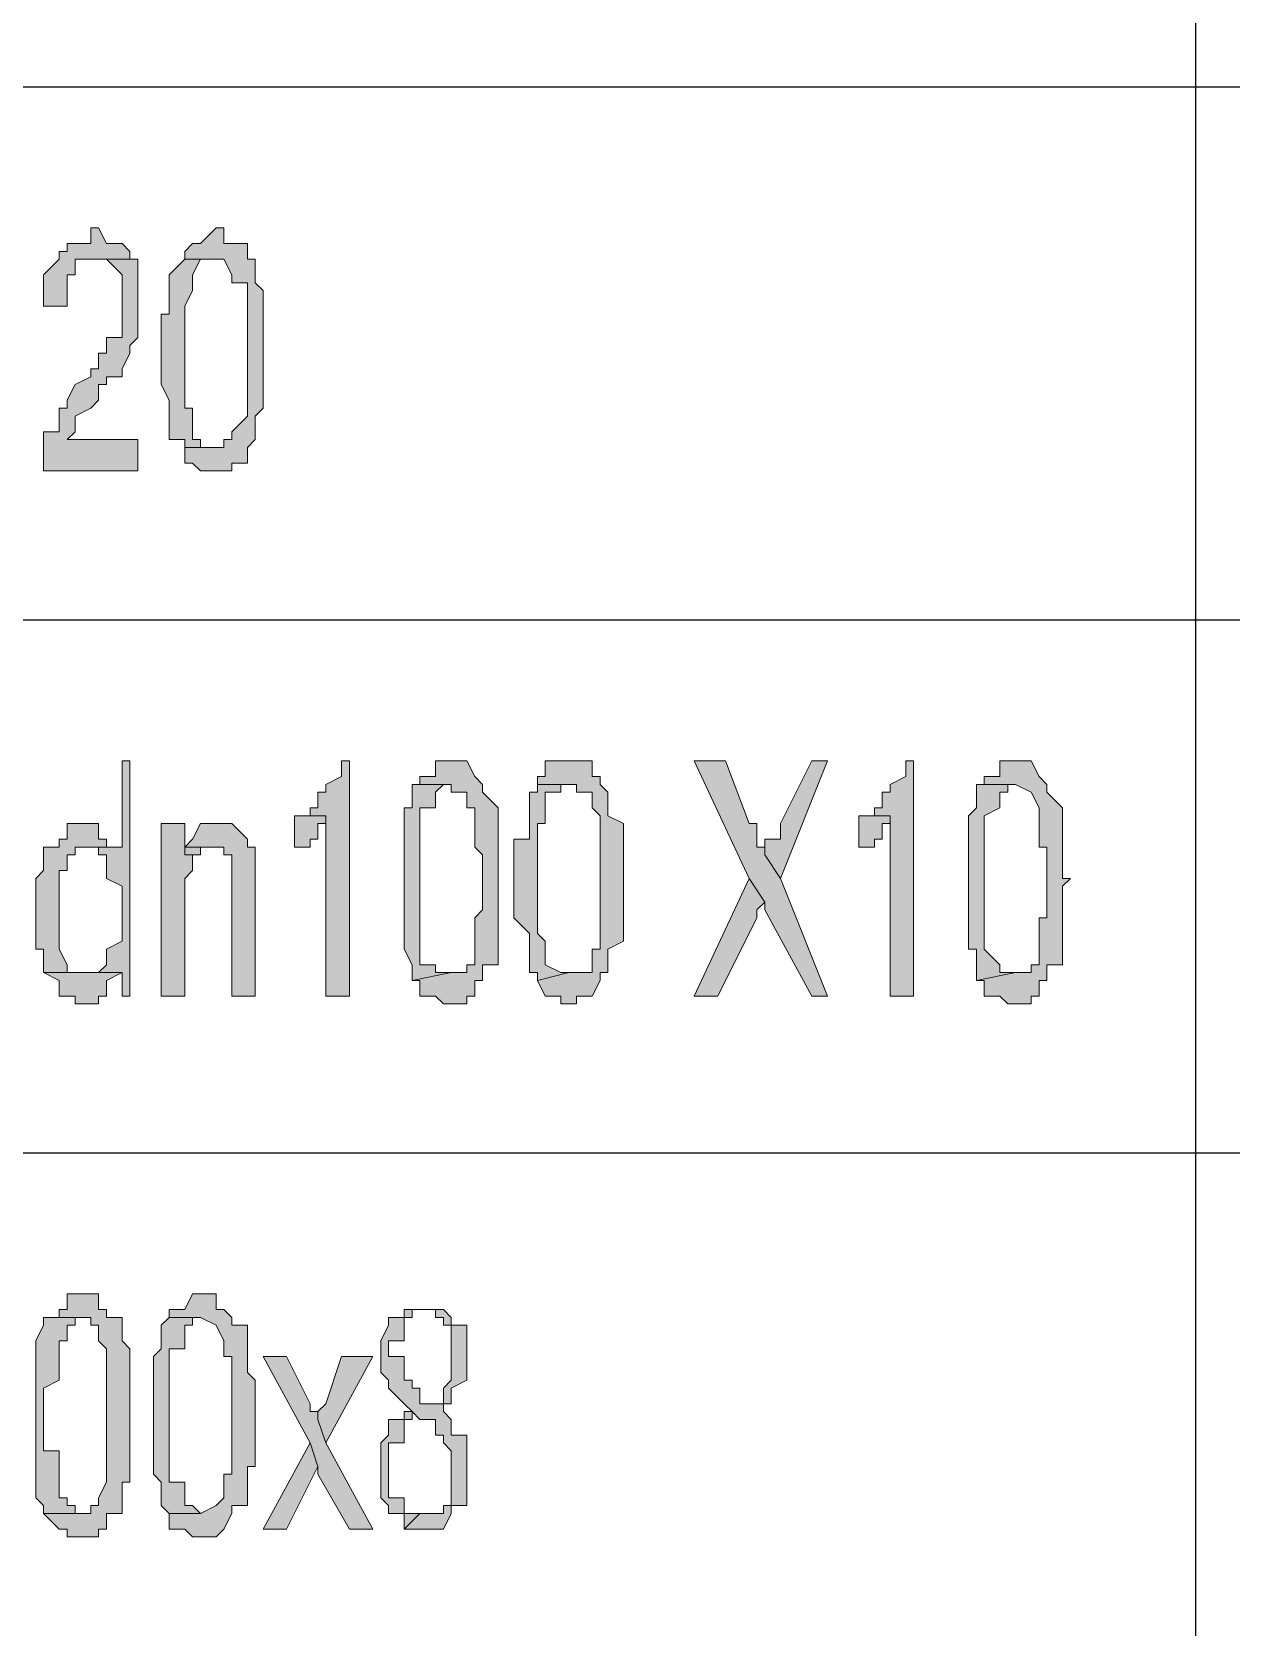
# Model space of a CAD drawing. Header units: millimetres. Extents: x 20 to 821, y 1 to 1134.
# Drawn here: x 650.25 to 677.79, y 347.81 to 384.44 of the extents above; entities that cross this region are included whole.
import ezdxf

# ---------------------------------------------------------------- set-up
doc = ezdxf.new("R2010")
doc.units = ezdxf.units.MM
doc.layers.add('1', color=7, linetype='Continuous')

msp = doc.modelspace()

# ---------------------------------------------------------------- hatches: boundary and pattern name
h = msp.add_hatch(color=0)
h.dxf.hatch_style = 2
h.paths.add_polyline_path([(651.78, 379.941732), (651.6, 379.941732), (651.6, 379.581732), (651.06, 379.581732), (651.06, 379.401732), (650.88, 379.401732), (650.88, 379.221732), (650.52, 378.861732), (650.52, 378.141732), (651.06, 378.141732), (651.06, 378.861732), (651.24, 378.861732), (651.24, 379.221732), (652.5, 379.221732), (652.5, 379.401732), (652.32, 379.581732), (651.96, 379.581732)])
h = msp.add_hatch(color=0)
h.dxf.hatch_style = 2
h.paths.add_polyline_path([(654.48, 379.941732), (654.12, 379.581732), (653.94, 379.581732), (653.76, 379.401732), (653.76, 379.221732), (654.48, 379.221732), (654.66, 379.221732), (654.84, 378.861732), (654.84, 378.681732), (655.2, 378.681732), (655.2, 377.961732), (655.2, 377.781732), (655.2, 375.621732), (654.84, 375.261732), (654.84, 375.081732), (654.66, 375.081732), (654.66, 374.901732), (654.48, 374.901732), (653.76, 374.901732), (653.76, 374.541732), (653.94, 374.541732), (654.12, 374.361732), (654.84, 374.361732), (654.84, 374.541732), (655.2, 374.541732), (655.2, 374.901732), (655.38, 375.081732), (655.38, 375.621732), (655.56, 375.801732), (655.56, 378.501732), (655.38, 378.681732), (655.38, 379.221732), (655.2, 379.221732), (655.2, 379.581732), (654.84, 379.581732), (654.66, 379.581732), (654.66, 379.941732)])
h = msp.add_hatch(color=0)
h.dxf.hatch_style = 2
h.paths.add_polyline_path([(652.5, 379.221732), (651.78, 379.221732), (651.96, 379.221732), (652.32, 378.861732), (652.32, 377.421732), (651.96, 377.421732), (651.96, 377.061732), (651.78, 377.061732), (651.78, 376.701732), (651.6, 376.701732), (651.6, 376.521732), (651.24, 376.341732), (651.06, 375.981732), (651.06, 375.801732), (650.88, 375.801732), (650.88, 375.261732), (650.52, 375.261732), (650.52, 374.361732), (652.68, 374.361732), (652.68, 375.081732), (651.06, 375.081732), (651.24, 375.261732), (651.24, 375.621732), (651.6, 375.801732), (651.78, 375.981732), (651.78, 376.341732), (651.96, 376.341732), (651.96, 376.521732), (652.32, 376.521732), (652.32, 376.701732), (652.5, 377.061732), (652.5, 377.241732), (652.68, 377.421732), (652.68, 379.221732)])
h = msp.add_hatch(color=0)
h.dxf.hatch_style = 2
h.paths.add_polyline_path([(653.76, 379.221732), (653.4, 378.861732), (653.4, 377.961732), (653.22, 377.961732), (653.22, 376.341732), (653.4, 375.981732), (653.4, 375.261732), (653.4, 375.081732), (653.76, 375.081732), (653.76, 374.901732), (654.48, 374.901732), (654.12, 374.901732), (654.12, 375.081732), (653.94, 375.081732), (653.94, 375.261732), (653.94, 375.801732), (653.76, 375.801732), (653.76, 378.141732), (653.94, 378.501732), (653.94, 378.861732), (654.12, 379.221732), (654.48, 379.221732)])
h = msp.add_hatch(color=0)
h.dxf.hatch_style = 2
h.paths.add_polyline_path([(652.5, 367.701732), (652.32, 367.701732), (652.32, 365.721732), (651.6, 365.721732), (651.78, 365.721732), (651.78, 365.541732), (651.96, 365.541732), (651.96, 365.001732), (652.32, 364.821732), (652.32, 363.561732), (651.96, 363.381732), (651.96, 363.021732), (651.78, 362.841732), (652.32, 362.841732), (652.32, 362.301732), (652.5, 362.301732)])
h = msp.add_hatch(color=0)
h.dxf.hatch_style = 2
h.paths.add_polyline_path([(657.54, 367.701732), (657.36, 367.701732), (657.36, 367.341732), (657, 367.161732), (657, 366.981732), (656.82, 366.981732), (656.82, 366.621732), (656.64, 366.621732), (656.64, 366.441732), (657, 366.441732), (657, 362.301732), (657.54, 362.301732)])
h = msp.add_hatch(color=0)
h.dxf.hatch_style = 2
h.paths.add_polyline_path([(659.88, 367.701732), (659.52, 367.701732), (659.52, 367.341732), (659.16, 367.341732), (659.16, 367.161732), (658.98, 367.161732), (659.88, 367.161732), (659.88, 366.981732), (660.24, 366.981732), (660.24, 366.621732), (660.42, 366.621732), (660.42, 365.721732), (660.6, 365.541732), (660.6, 364.281732), (660.42, 364.101732), (660.42, 363.021732), (660.24, 363.021732), (660.24, 362.841732), (659.88, 362.841732), (658.98, 362.661732), (659.16, 362.661732), (659.16, 362.301732), (659.52, 362.301732), (659.7, 362.121732), (660.24, 362.121732), (660.24, 362.301732), (660.42, 362.301732), (660.42, 362.661732), (660.6, 362.661732), (660.6, 362.841732), (660.6, 363.021732), (660.96, 363.021732), (660.96, 366.621732), (660.6, 366.981732), (660.6, 367.161732), (660.42, 367.341732), (660.24, 367.701732)])
h = msp.add_hatch(color=0)
h.dxf.hatch_style = 2
h.paths.add_polyline_path([(662.58, 367.701732), (662.04, 367.701732), (662.04, 367.341732), (661.86, 367.341732), (661.86, 367.161732), (662.76, 367.161732), (662.76, 366.981732), (663.12, 366.981732), (663.12, 366.621732), (663.3, 366.441732), (663.3, 365.721732), (663.3, 363.381732), (663.12, 363.381732), (663.12, 362.841732), (662.76, 362.841732), (662.58, 362.841732), (661.86, 362.661732), (662.04, 362.301732), (662.4, 362.301732), (662.4, 362.121732), (662.76, 362.121732), (662.76, 362.301732), (663.12, 362.301732), (663.3, 362.661732), (663.3, 362.841732), (663.48, 362.841732), (663.48, 363.381732), (663.84, 363.561732), (663.84, 366.261732), (663.48, 366.441732), (663.48, 366.981732), (663.3, 367.161732), (663.3, 367.341732), (663.12, 367.341732), (663.12, 367.701732), (662.76, 367.701732)])
h = msp.add_hatch(color=0)
h.dxf.hatch_style = 2
h.paths.add_polyline_path([(666.18, 367.701732), (665.46, 367.701732), (666.72, 365.001732), (667.08, 364.461732), (667.08, 364.281732), (668.16, 362.301732), (668.52, 362.301732), (667.44, 365.001732), (667.08, 365.541732), (667.08, 365.721732), (666.9, 365.721732), (666.9, 366.261732), (666.72, 366.261732)])
h = msp.add_hatch(color=0)
h.dxf.hatch_style = 2
h.paths.add_polyline_path([(668.52, 367.701732), (668.16, 367.701732), (667.44, 366.261732), (667.44, 365.901732), (667.08, 365.901732), (667.08, 365.541732), (667.44, 365.001732)])
h = msp.add_hatch(color=0)
h.dxf.hatch_style = 2
h.paths.add_polyline_path([(670.5, 367.701732), (670.32, 367.701732), (670.32, 367.341732), (669.96, 367.161732), (669.96, 366.981732), (669.78, 366.981732), (669.78, 366.621732), (669.6, 366.621732), (669.6, 366.441732), (669.96, 366.441732), (669.96, 362.301732), (670.5, 362.301732)])
h = msp.add_hatch(color=0)
h.dxf.hatch_style = 2
h.paths.add_polyline_path([(672.84, 367.701732), (672.48, 367.701732), (672.48, 367.341732), (672.12, 367.341732), (672.12, 367.161732), (671.94, 367.161732), (672.84, 367.161732), (673.2, 366.981732), (673.38, 366.621732), (673.38, 365.721732), (673.56, 365.721732), (673.56, 364.101732), (673.38, 364.101732), (673.38, 363.021732), (673.2, 363.021732), (673.2, 362.841732), (672.84, 362.841732), (671.94, 362.661732), (672.12, 362.661732), (672.12, 362.301732), (672.48, 362.301732), (672.66, 362.121732), (673.2, 362.121732), (673.2, 362.301732), (673.38, 362.301732), (673.38, 362.661732), (673.56, 362.661732), (673.56, 362.841732), (673.56, 363.021732), (673.92, 363.021732), (673.92, 364.821732), (674.1, 365.001732), (673.92, 365.001732), (673.92, 365.181732), (673.92, 366.621732), (673.56, 366.981732), (673.56, 367.161732), (673.38, 367.341732), (673.2, 367.701732)])
h = msp.add_hatch(color=0)
h.dxf.hatch_style = 2
h.paths.add_polyline_path([(658.98, 367.161732), (658.98, 366.621732), (658.8, 366.621732), (658.8, 363.381732), (658.98, 363.021732), (658.98, 362.661732), (659.88, 362.841732), (659.52, 362.841732), (659.52, 363.021732), (659.16, 363.021732), (659.16, 363.381732), (659.16, 366.621732), (659.52, 366.621732), (659.52, 366.981732), (659.7, 367.161732), (659.88, 367.161732)])
h = msp.add_hatch(color=0)
h.dxf.hatch_style = 2
h.paths.add_polyline_path([(661.86, 367.161732), (661.86, 366.981732), (661.68, 366.981732), (661.68, 365.901732), (661.32, 365.901732), (661.32, 364.101732), (661.68, 363.741732), (661.68, 363.381732), (661.68, 363.021732), (661.68, 362.841732), (661.86, 362.841732), (661.86, 362.661732), (662.58, 362.841732), (662.4, 362.841732), (662.04, 363.021732), (662.04, 363.561732), (661.86, 363.741732), (661.86, 366.261732), (662.04, 366.261732), (662.04, 366.981732), (662.4, 366.981732), (662.4, 367.161732), (662.58, 367.161732)])
h = msp.add_hatch(color=0)
h.dxf.hatch_style = 2
h.paths.add_polyline_path([(671.94, 367.161732), (671.94, 366.621732), (671.76, 366.441732), (671.76, 363.381732), (671.94, 363.381732), (671.94, 363.021732), (671.94, 362.661732), (672.84, 362.841732), (672.48, 362.841732), (672.48, 363.021732), (672.12, 363.381732), (672.12, 366.441732), (672.48, 366.621732), (672.48, 366.981732), (672.66, 366.981732), (672.66, 367.161732), (672.84, 367.161732)])
h = msp.add_hatch(color=0)
h.dxf.hatch_style = 2
h.paths.add_polyline_path([(656.64, 366.441732), (656.28, 366.441732), (656.28, 366.261732), (656.28, 365.721732), (656.64, 365.721732), (656.64, 365.901732), (656.82, 365.901732), (656.82, 366.261732), (657, 366.261732), (657, 366.441732)])
h = msp.add_hatch(color=0)
h.dxf.hatch_style = 2
h.paths.add_polyline_path([(669.6, 366.441732), (669.24, 366.441732), (669.24, 366.261732), (669.24, 365.721732), (669.6, 365.721732), (669.6, 365.901732), (669.78, 365.901732), (669.78, 366.261732), (669.96, 366.261732), (669.96, 366.441732)])
h = msp.add_hatch(color=0)
h.dxf.hatch_style = 2
h.paths.add_polyline_path([(651.6, 366.261732), (651.06, 366.261732), (651.06, 365.901732), (650.88, 365.901732), (650.88, 365.721732), (650.52, 365.721732), (650.52, 365.541732), (650.52, 365.181732), (650.34, 365.001732), (650.34, 363.561732), (650.34, 363.381732), (650.52, 363.381732), (650.52, 363.021732), (650.52, 362.841732), (651.6, 362.841732), (651.06, 362.841732), (651.06, 363.021732), (650.88, 363.381732), (650.88, 365.181732), (651.06, 365.181732), (651.06, 365.541732), (651.24, 365.541732), (651.24, 365.721732), (651.6, 365.721732), (652.32, 365.721732), (651.96, 365.721732), (651.96, 365.901732), (651.78, 365.901732), (651.78, 366.261732)])
h = msp.add_hatch(color=0)
h.dxf.hatch_style = 2
h.paths.add_polyline_path([(653.76, 366.261732), (653.22, 366.261732), (653.22, 362.301732), (653.76, 362.301732), (653.76, 364.281732), (653.76, 365.001732), (653.94, 365.181732), (653.94, 365.541732), (654.12, 365.541732), (653.76, 365.541732)])
h = msp.add_hatch(color=0)
h.dxf.hatch_style = 2
h.paths.add_polyline_path([(654.48, 366.261732), (654.12, 366.261732), (653.94, 365.901732), (653.76, 365.721732), (654.66, 365.721732), (654.66, 365.541732), (654.84, 365.541732), (654.84, 365.181732), (654.84, 362.301732), (655.38, 362.301732), (655.38, 364.821732), (655.38, 365.001732), (655.38, 365.721732), (655.2, 365.721732), (655.2, 365.901732), (654.84, 366.261732)])
h = msp.add_hatch(color=0)
h.dxf.hatch_style = 2
h.paths.add_polyline_path([(653.76, 365.721732), (653.76, 365.541732), (654.12, 365.541732), (654.12, 365.721732), (654.48, 365.721732)])
h = msp.add_hatch(color=0)
h.dxf.hatch_style = 2
h.paths.add_polyline_path([(666.72, 365.001732), (665.46, 362.301732), (666, 362.301732), (666.9, 364.101732), (666.9, 364.281732), (667.08, 364.461732)])
h = msp.add_hatch(color=0)
h.dxf.hatch_style = 2
h.paths.add_polyline_path([(651.78, 362.841732), (650.52, 362.841732), (650.88, 362.661732), (650.88, 362.301732), (651.06, 362.301732), (651.24, 362.301732), (651.24, 362.121732), (651.78, 362.121732), (651.78, 362.301732), (651.96, 362.301732), (651.96, 362.661732), (652.32, 362.841732)])
h = msp.add_hatch(color=0)
h.dxf.hatch_style = 2
h.paths.add_polyline_path([(651.24, 355.461732), (651.06, 355.461732), (651.06, 355.101732), (650.88, 355.101732), (650.88, 354.921732), (650.52, 354.921732), (651.24, 354.921732), (651.6, 354.921732), (651.6, 354.741732), (651.78, 354.741732), (651.78, 354.381732), (651.96, 354.201732), (651.96, 353.481732), (651.96, 351.141732), (651.78, 350.781732), (651.78, 350.601732), (651.6, 350.601732), (651.6, 350.421732), (651.24, 350.421732), (650.52, 350.421732), (650.88, 350.061732), (651.06, 350.061732), (651.06, 349.881732), (651.78, 349.881732), (651.78, 350.061732), (651.96, 350.061732), (651.96, 350.421732), (652.32, 350.421732), (652.32, 350.601732), (652.32, 351.141732), (652.5, 351.141732), (652.5, 354.201732), (652.32, 354.381732), (652.32, 354.921732), (651.96, 354.921732), (651.96, 355.101732), (651.78, 355.101732), (651.78, 355.461732), (651.6, 355.461732)])
h = msp.add_hatch(color=0)
h.dxf.hatch_style = 2
h.paths.add_polyline_path([(654.12, 355.461732), (653.94, 355.461732), (653.76, 355.101732), (653.4, 355.101732), (653.4, 354.921732), (654.12, 354.921732), (654.48, 354.741732), (654.66, 354.381732), (654.66, 354.021732), (654.84, 354.021732), (654.84, 353.481732), (654.84, 351.321732), (654.66, 351.321732), (654.66, 350.781732), (654.48, 350.601732), (654.12, 350.421732), (653.4, 350.421732), (653.4, 350.061732), (653.76, 350.061732), (653.94, 349.881732), (654.48, 349.881732), (654.66, 350.061732), (654.84, 350.421732), (654.84, 350.601732), (655.2, 350.601732), (655.2, 351.501732), (655.38, 351.501732), (655.38, 353.481732), (655.2, 353.661732), (655.2, 354.741732), (654.84, 354.741732), (654.84, 354.921732), (654.66, 355.101732), (654.48, 355.101732), (654.48, 355.461732)])
h = msp.add_hatch(color=0)
h.dxf.hatch_style = 2
h.paths.add_polyline_path([(659.16, 355.101732), (658.8, 355.101732), (658.8, 354.921732), (658.44, 354.921732), (658.44, 354.741732), (658.26, 354.381732), (658.26, 353.661732), (658.44, 353.481732), (658.44, 353.301732), (658.8, 352.941732), (658.98, 352.761732), (658.8, 352.761732), (658.98, 352.761732), (659.16, 352.581732), (659.52, 352.581732), (659.52, 352.221732), (659.7, 352.221732), (659.7, 352.041732), (659.88, 351.861732), (659.88, 350.601732), (659.7, 350.601732), (659.7, 350.421732), (659.52, 350.421732), (659.16, 350.421732), (658.8, 350.061732), (659.7, 350.061732), (659.88, 350.421732), (659.88, 350.601732), (660.24, 350.601732), (660.24, 352.221732), (659.88, 352.221732), (659.88, 352.581732), (659.7, 352.761732), (659.7, 352.941732), (659.52, 352.941732), (659.16, 352.941732), (659.16, 353.301732), (658.98, 353.301732), (658.98, 353.481732), (658.8, 353.481732), (658.8, 353.661732), (658.8, 354.021732), (658.44, 354.021732), (658.44, 354.381732), (658.8, 354.381732), (658.8, 354.921732), (658.98, 354.921732), (658.98, 355.101732), (659.16, 355.101732), (659.7, 355.101732), (659.52, 355.101732)])
h = msp.add_hatch(color=0)
h.dxf.hatch_style = 2
h.paths.add_polyline_path([(659.7, 355.101732), (659.16, 355.101732), (659.52, 355.101732), (659.52, 354.921732), (659.7, 354.921732), (659.7, 354.741732), (659.88, 354.741732), (659.88, 353.481732), (659.7, 353.301732), (659.7, 352.941732), (659.52, 352.941732), (659.88, 352.941732), (659.88, 353.301732), (660.24, 353.481732), (660.24, 354.741732), (659.88, 354.741732), (659.88, 354.921732)])
h = msp.add_hatch(color=0)
h.dxf.hatch_style = 2
h.paths.add_polyline_path([(650.52, 354.921732), (650.52, 354.741732), (650.34, 354.381732), (650.34, 351.141732), (650.34, 350.781732), (650.52, 350.601732), (650.52, 350.421732), (651.24, 350.421732), (651.24, 350.601732), (651.06, 350.601732), (651.06, 350.781732), (650.88, 350.781732), (650.88, 351.861732), (650.52, 351.861732), (650.52, 353.301732), (650.88, 353.481732), (650.88, 354.381732), (651.06, 354.381732), (651.06, 354.741732), (651.24, 354.741732), (651.24, 354.921732)])
h = msp.add_hatch(color=0)
h.dxf.hatch_style = 2
h.paths.add_polyline_path([(653.4, 354.921732), (653.22, 354.741732), (653.22, 354.201732), (653.04, 354.021732), (653.04, 351.321732), (653.22, 351.141732), (653.22, 350.781732), (653.22, 350.601732), (653.4, 350.421732), (654.12, 350.421732), (653.94, 350.601732), (653.76, 350.601732), (653.76, 350.781732), (653.76, 351.141732), (653.4, 351.141732), (653.4, 354.201732), (653.76, 354.201732), (653.76, 354.741732), (653.94, 354.741732), (653.94, 354.921732), (654.12, 354.921732)])
h = msp.add_hatch(color=0)
h.dxf.hatch_style = 2
h.paths.add_polyline_path([(656.1, 354.021732), (655.56, 354.021732), (656.64, 352.041732), (656.82, 351.501732), (656.82, 351.321732), (657.54, 350.061732), (658.08, 350.061732), (657, 352.041732), (656.82, 352.581732), (656.82, 352.761732), (656.64, 352.761732), (656.64, 352.941732)])
h = msp.add_hatch(color=0)
h.dxf.hatch_style = 2
h.paths.add_polyline_path([(658.08, 354.021732), (657.36, 354.021732), (657, 352.941732), (656.82, 352.761732), (656.82, 352.581732), (657, 352.041732)])
h = msp.add_hatch(color=0)
h.dxf.hatch_style = 2
h.paths.add_polyline_path([(658.8, 352.761732), (658.8, 352.581732), (658.44, 352.581732), (658.44, 352.221732), (658.26, 352.041732), (658.26, 350.781732), (658.44, 350.601732), (658.44, 350.421732), (658.8, 350.421732), (658.8, 350.061732), (659.16, 350.421732), (658.98, 350.421732), (658.8, 350.421732), (658.8, 350.781732), (658.44, 350.781732), (658.44, 352.041732), (658.8, 352.041732), (658.8, 352.581732), (658.98, 352.581732), (658.98, 352.761732)])
h = msp.add_hatch(color=0)
h.dxf.hatch_style = 2
h.paths.add_polyline_path([(656.64, 352.041732), (655.56, 350.061732), (656.1, 350.061732), (656.82, 351.501732)])

# ---------------------------------------------------------------- linework, layer by layer
at = {"layer": '1', "color": 0, "lineweight": 25}
for points in [[(676.98, 77.541732), (676.98, 419.721732)], [(557.64, 383.181732), (821.16, 383.181732)], [(557.64, 370.941732), (821.16, 370.941732)], [(557.64, 358.701732), (821.16, 358.701732)]]:
    msp.add_lwpolyline(points, dxfattribs=at)
at = {"layer": '1', "color": 0, "lineweight": 5}
for points in [[(651.78, 379.941732), (651.6, 379.941732), (651.6, 379.581732), (651.06, 379.581732), (651.06, 379.401732), (650.88, 379.401732), (650.88, 379.221732), (650.52, 378.861732), (650.52, 378.141732), (651.06, 378.141732), (651.06, 378.861732), (651.24, 378.861732), (651.24, 379.221732), (651.24, 379.221732), (652.5, 379.221732), (652.5, 379.401732), (652.32, 379.581732), (651.96, 379.581732), (651.78, 379.941732)], [(654.48, 379.941732), (654.12, 379.581732), (653.94, 379.581732), (653.76, 379.401732), (653.76, 379.221732), (654.48, 379.221732), (654.66, 379.221732), (654.84, 378.861732), (654.84, 378.681732), (655.2, 378.681732), (655.2, 377.961732), (655.2, 377.781732), (655.2, 375.621732), (654.84, 375.261732), (654.84, 375.081732), (654.66, 375.081732), (654.66, 374.901732), (654.48, 374.901732), (653.76, 374.901732), (653.76, 374.541732), (653.94, 374.541732), (654.12, 374.361732), (654.84, 374.361732), (654.84, 374.541732), (655.2, 374.541732), (655.2, 374.901732), (655.38, 375.081732), (655.38, 375.621732), (655.56, 375.801732), (655.56, 378.501732), (655.38, 378.681732), (655.38, 379.221732), (655.2, 379.221732), (655.2, 379.581732), (654.84, 379.581732), (654.66, 379.581732), (654.66, 379.941732), (654.48, 379.941732)], [(652.5, 379.221732), (651.78, 379.221732), (651.96, 379.221732), (652.32, 378.861732), (652.32, 377.421732), (651.96, 377.421732), (651.96, 377.061732), (651.78, 377.061732), (651.78, 376.701732), (651.6, 376.701732), (651.6, 376.521732), (651.24, 376.341732), (651.06, 375.981732), (651.06, 375.801732), (650.88, 375.801732), (650.88, 375.261732), (650.52, 375.261732), (650.52, 374.361732), (652.68, 374.361732), (652.68, 375.081732), (651.06, 375.081732), (651.24, 375.261732), (651.24, 375.621732), (651.6, 375.801732), (651.78, 375.981732), (651.78, 376.341732), (651.96, 376.341732), (651.96, 376.521732), (652.32, 376.521732), (652.32, 376.701732), (652.5, 377.061732), (652.5, 377.241732), (652.68, 377.421732), (652.68, 379.221732), (652.5, 379.221732)], [(653.76, 379.221732), (653.4, 378.861732), (653.4, 377.961732), (653.22, 377.961732), (653.22, 376.341732), (653.4, 375.981732), (653.4, 375.261732), (653.4, 375.261732), (653.4, 375.081732), (653.76, 375.081732), (653.76, 374.901732), (654.48, 374.901732), (654.12, 374.901732), (654.12, 375.081732), (653.94, 375.081732), (653.94, 375.261732), (653.94, 375.801732), (653.76, 375.801732), (653.76, 378.141732), (653.94, 378.501732), (653.94, 378.861732), (654.12, 379.221732), (654.48, 379.221732), (653.76, 379.221732)], [(652.5, 367.701732), (652.32, 367.701732), (652.32, 365.721732), (651.6, 365.721732), (651.78, 365.721732), (651.78, 365.541732), (651.96, 365.541732), (651.96, 365.001732), (652.32, 364.821732), (652.32, 363.561732), (651.96, 363.381732), (651.96, 363.021732), (651.96, 363.021732), (651.78, 362.841732), (652.32, 362.841732), (652.32, 362.301732), (652.5, 362.301732), (652.5, 367.701732)], [(657.54, 367.701732), (657.36, 367.701732), (657.36, 367.341732), (657, 367.161732), (657, 366.981732), (656.82, 366.981732), (656.82, 366.621732), (656.64, 366.621732), (656.64, 366.441732), (657, 366.441732), (657, 362.301732), (657.54, 362.301732), (657.54, 367.701732)], [(659.88, 367.701732), (659.52, 367.701732), (659.52, 367.341732), (659.16, 367.341732), (659.16, 367.161732), (658.98, 367.161732), (659.88, 367.161732), (659.88, 366.981732), (660.24, 366.981732), (660.24, 366.621732), (660.42, 366.621732), (660.42, 365.721732), (660.42, 365.721732), (660.6, 365.541732), (660.6, 364.281732), (660.42, 364.101732), (660.42, 363.021732), (660.24, 363.021732), (660.24, 362.841732), (659.88, 362.841732), (658.98, 362.661732), (659.16, 362.661732), (659.16, 362.301732), (659.52, 362.301732), (659.7, 362.121732), (660.24, 362.121732), (660.24, 362.301732), (660.42, 362.301732), (660.42, 362.661732), (660.6, 362.661732), (660.6, 362.841732), (660.6, 363.021732), (660.96, 363.021732), (660.96, 366.621732), (660.6, 366.981732), (660.6, 367.161732), (660.42, 367.341732), (660.24, 367.701732), (659.88, 367.701732)], [(662.58, 367.701732), (662.04, 367.701732), (662.04, 367.341732), (661.86, 367.341732), (661.86, 367.161732), (662.76, 367.161732), (662.76, 366.981732), (663.12, 366.981732), (663.12, 366.621732), (663.3, 366.441732), (663.3, 365.721732), (663.3, 365.721732), (663.3, 363.381732), (663.12, 363.381732), (663.12, 362.841732), (662.76, 362.841732), (662.58, 362.841732), (661.86, 362.661732), (662.04, 362.301732), (662.4, 362.301732), (662.4, 362.121732), (662.76, 362.121732), (662.76, 362.301732), (663.12, 362.301732), (663.3, 362.661732), (663.3, 362.841732), (663.48, 362.841732), (663.48, 363.381732), (663.84, 363.561732), (663.84, 366.261732), (663.48, 366.441732), (663.48, 366.981732), (663.3, 367.161732), (663.3, 367.341732), (663.12, 367.341732), (663.12, 367.701732), (662.76, 367.701732), (662.58, 367.701732)], [(666.18, 367.701732), (665.46, 367.701732), (666.72, 365.001732), (667.08, 364.461732), (667.08, 364.281732), (668.16, 362.301732), (668.52, 362.301732), (667.44, 365.001732), (667.08, 365.541732), (667.08, 365.721732), (666.9, 365.721732), (666.9, 366.261732), (666.72, 366.261732), (666.18, 367.701732)], [(668.52, 367.701732), (668.16, 367.701732), (667.44, 366.261732), (667.44, 365.901732), (667.08, 365.901732), (667.08, 365.541732), (667.44, 365.001732), (668.52, 367.701732)], [(670.5, 367.701732), (670.32, 367.701732), (670.32, 367.341732), (669.96, 367.161732), (669.96, 366.981732), (669.78, 366.981732), (669.78, 366.621732), (669.6, 366.621732), (669.6, 366.441732), (669.96, 366.441732), (669.96, 362.301732), (670.5, 362.301732), (670.5, 367.701732)], [(672.84, 367.701732), (672.48, 367.701732), (672.48, 367.341732), (672.12, 367.341732), (672.12, 367.161732), (671.94, 367.161732), (672.84, 367.161732), (673.2, 366.981732), (673.38, 366.621732), (673.38, 365.721732), (673.56, 365.721732), (673.56, 364.101732), (673.38, 364.101732), (673.38, 363.021732), (673.2, 363.021732), (673.2, 362.841732), (672.84, 362.841732), (671.94, 362.661732), (672.12, 362.661732), (672.12, 362.301732), (672.48, 362.301732), (672.66, 362.121732), (673.2, 362.121732), (673.2, 362.301732), (673.38, 362.301732), (673.38, 362.661732), (673.56, 362.661732), (673.56, 362.841732), (673.56, 363.021732), (673.92, 363.021732), (673.92, 364.821732), (674.1, 365.001732), (673.92, 365.001732), (673.92, 365.181732), (673.92, 366.621732), (673.56, 366.981732), (673.56, 367.161732), (673.38, 367.341732), (673.2, 367.701732), (672.84, 367.701732)], [(658.98, 367.161732), (658.98, 366.621732), (658.8, 366.621732), (658.8, 363.381732), (658.98, 363.021732), (658.98, 362.661732), (659.88, 362.841732), (659.52, 362.841732), (659.52, 363.021732), (659.16, 363.021732), (659.16, 363.381732), (659.16, 366.621732), (659.52, 366.621732), (659.52, 366.981732), (659.7, 367.161732), (659.88, 367.161732), (658.98, 367.161732)], [(661.86, 367.161732), (661.86, 366.981732), (661.68, 366.981732), (661.68, 365.901732), (661.32, 365.901732), (661.32, 364.101732), (661.68, 363.741732), (661.68, 363.381732), (661.68, 363.021732), (661.68, 362.841732), (661.86, 362.841732), (661.86, 362.661732), (662.58, 362.841732), (662.4, 362.841732), (662.04, 363.021732), (662.04, 363.561732), (661.86, 363.741732), (661.86, 366.261732), (662.04, 366.261732), (662.04, 366.981732), (662.4, 366.981732), (662.4, 367.161732), (662.58, 367.161732), (661.86, 367.161732)], [(671.94, 367.161732), (671.94, 366.621732), (671.76, 366.441732), (671.76, 363.381732), (671.94, 363.381732), (671.94, 363.021732), (671.94, 362.661732), (672.84, 362.841732), (672.48, 362.841732), (672.48, 363.021732), (672.12, 363.381732), (672.12, 366.441732), (672.48, 366.621732), (672.48, 366.981732), (672.66, 366.981732), (672.66, 367.161732), (672.84, 367.161732), (671.94, 367.161732)], [(656.64, 366.441732), (656.28, 366.441732), (656.28, 366.261732), (656.28, 365.721732), (656.64, 365.721732), (656.64, 365.901732), (656.82, 365.901732), (656.82, 366.261732), (657, 366.261732), (657, 366.441732), (656.64, 366.441732)], [(669.6, 366.441732), (669.24, 366.441732), (669.24, 366.261732), (669.24, 365.721732), (669.6, 365.721732), (669.6, 365.901732), (669.78, 365.901732), (669.78, 366.261732), (669.96, 366.261732), (669.96, 366.441732), (669.6, 366.441732)], [(651.6, 366.261732), (651.06, 366.261732), (651.06, 365.901732), (650.88, 365.901732), (650.88, 365.721732), (650.52, 365.721732), (650.52, 365.541732), (650.52, 365.181732), (650.34, 365.001732), (650.34, 363.561732), (650.34, 363.381732), (650.52, 363.381732), (650.52, 363.021732), (650.52, 362.841732), (651.6, 362.841732), (651.06, 362.841732), (651.06, 363.021732), (650.88, 363.381732), (650.88, 365.181732), (651.06, 365.181732), (651.06, 365.541732), (651.24, 365.541732), (651.24, 365.721732), (651.6, 365.721732), (652.32, 365.721732), (651.96, 365.721732), (651.96, 365.901732), (651.78, 365.901732), (651.78, 366.261732), (651.6, 366.261732)], [(653.76, 366.261732), (653.22, 366.261732), (653.22, 362.301732), (653.76, 362.301732), (653.76, 364.281732), (653.76, 365.001732), (653.94, 365.181732), (653.94, 365.541732), (654.12, 365.541732), (653.76, 365.541732), (653.76, 366.261732)], [(654.48, 366.261732), (654.12, 366.261732), (653.94, 365.901732), (653.76, 365.721732), (654.66, 365.721732), (654.66, 365.541732), (654.84, 365.541732), (654.84, 365.181732), (654.84, 362.301732), (655.38, 362.301732), (655.38, 364.821732), (655.38, 365.001732), (655.38, 365.721732), (655.2, 365.721732), (655.2, 365.901732), (654.84, 366.261732), (654.48, 366.261732)], [(653.76, 365.721732), (653.76, 365.541732), (654.12, 365.541732), (654.12, 365.721732), (654.48, 365.721732), (653.76, 365.721732)], [(666.72, 365.001732), (665.46, 362.301732), (666, 362.301732), (666.9, 364.101732), (666.9, 364.281732), (667.08, 364.461732), (666.72, 365.001732)], [(651.78, 362.841732), (650.52, 362.841732), (650.88, 362.661732), (650.88, 362.301732), (651.06, 362.301732), (651.24, 362.301732), (651.24, 362.121732), (651.78, 362.121732), (651.78, 362.301732), (651.96, 362.301732), (651.96, 362.661732), (652.32, 362.841732), (651.78, 362.841732)], [(651.24, 355.461732), (651.06, 355.461732), (651.06, 355.101732), (650.88, 355.101732), (650.88, 354.921732), (650.52, 354.921732), (651.24, 354.921732), (651.6, 354.921732), (651.6, 354.741732), (651.78, 354.741732), (651.78, 354.381732), (651.96, 354.201732), (651.96, 353.481732), (651.96, 353.481732), (651.96, 351.141732), (651.78, 350.781732), (651.78, 350.601732), (651.6, 350.601732), (651.6, 350.421732), (651.24, 350.421732), (650.52, 350.421732), (650.88, 350.061732), (651.06, 350.061732), (651.06, 349.881732), (651.78, 349.881732), (651.78, 350.061732), (651.96, 350.061732), (651.96, 350.421732), (652.32, 350.421732), (652.32, 350.601732), (652.32, 351.141732), (652.5, 351.141732), (652.5, 354.201732), (652.32, 354.381732), (652.32, 354.921732), (651.96, 354.921732), (651.96, 355.101732), (651.78, 355.101732), (651.78, 355.461732), (651.6, 355.461732), (651.24, 355.461732)], [(654.12, 355.461732), (653.94, 355.461732), (653.76, 355.101732), (653.4, 355.101732), (653.4, 354.921732), (654.12, 354.921732), (654.48, 354.741732), (654.66, 354.381732), (654.66, 354.021732), (654.84, 354.021732), (654.84, 353.481732), (654.84, 353.481732), (654.84, 351.321732), (654.66, 351.321732), (654.66, 350.781732), (654.48, 350.601732), (654.12, 350.421732), (653.4, 350.421732), (653.4, 350.061732), (653.76, 350.061732), (653.94, 349.881732), (654.48, 349.881732), (654.66, 350.061732), (654.84, 350.421732), (654.84, 350.601732), (655.2, 350.601732), (655.2, 351.501732), (655.38, 351.501732), (655.38, 353.481732), (655.2, 353.661732), (655.2, 354.741732), (654.84, 354.741732), (654.84, 354.921732), (654.66, 355.101732), (654.48, 355.101732), (654.48, 355.461732), (654.12, 355.461732)], [(659.16, 355.101732), (658.8, 355.101732), (658.8, 354.921732), (658.44, 354.921732), (658.44, 354.741732), (658.26, 354.381732), (658.26, 353.661732), (658.44, 353.481732), (658.44, 353.301732), (658.8, 352.941732), (658.98, 352.761732), (658.8, 352.761732), (658.98, 352.761732), (659.16, 352.581732), (659.52, 352.581732), (659.52, 352.221732), (659.7, 352.221732), (659.7, 352.041732), (659.88, 351.861732), (659.88, 350.601732), (659.7, 350.601732), (659.7, 350.421732), (659.52, 350.421732), (659.16, 350.421732), (658.8, 350.061732), (659.7, 350.061732), (659.88, 350.421732), (659.88, 350.601732), (660.24, 350.601732), (660.24, 352.221732), (659.88, 352.221732), (659.88, 352.581732), (659.7, 352.761732), (659.7, 352.941732), (659.52, 352.941732), (659.16, 352.941732), (659.16, 353.301732), (658.98, 353.301732), (658.98, 353.481732), (658.8, 353.481732), (658.8, 353.661732), (658.8, 354.021732), (658.44, 354.021732), (658.44, 354.381732), (658.8, 354.381732), (658.8, 354.921732), (658.98, 354.921732), (658.98, 355.101732), (659.16, 355.101732), (659.7, 355.101732), (659.52, 355.101732), (659.16, 355.101732)], [(659.7, 355.101732), (659.16, 355.101732), (659.52, 355.101732), (659.52, 354.921732), (659.7, 354.921732), (659.7, 354.741732), (659.88, 354.741732), (659.88, 353.481732), (659.7, 353.301732), (659.7, 352.941732), (659.52, 352.941732), (659.88, 352.941732), (659.88, 353.301732), (659.88, 353.301732), (660.24, 353.481732), (660.24, 354.741732), (659.88, 354.741732), (659.88, 354.921732), (659.7, 355.101732)], [(650.52, 354.921732), (650.52, 354.741732), (650.34, 354.381732), (650.34, 351.141732), (650.34, 350.781732), (650.52, 350.601732), (650.52, 350.421732), (651.24, 350.421732), (651.24, 350.601732), (651.06, 350.601732), (651.06, 350.781732), (650.88, 350.781732), (650.88, 351.861732), (650.52, 351.861732), (650.52, 353.301732), (650.88, 353.481732), (650.88, 354.381732), (651.06, 354.381732), (651.06, 354.741732), (651.24, 354.741732), (651.24, 354.921732), (650.52, 354.921732)], [(653.4, 354.921732), (653.22, 354.741732), (653.22, 354.201732), (653.04, 354.021732), (653.04, 351.321732), (653.22, 351.141732), (653.22, 350.781732), (653.22, 350.601732), (653.4, 350.421732), (654.12, 350.421732), (653.94, 350.601732), (653.76, 350.601732), (653.76, 350.781732), (653.76, 351.141732), (653.4, 351.141732), (653.4, 354.201732), (653.76, 354.201732), (653.76, 354.741732), (653.94, 354.741732), (653.94, 354.921732), (654.12, 354.921732), (653.4, 354.921732)], [(656.1, 354.021732), (655.56, 354.021732), (656.64, 352.041732), (656.82, 351.501732), (656.82, 351.321732), (657.54, 350.061732), (658.08, 350.061732), (657, 352.041732), (656.82, 352.581732), (656.82, 352.761732), (656.64, 352.761732), (656.64, 352.941732), (656.1, 354.021732)], [(658.08, 354.021732), (657.36, 354.021732), (657, 352.941732), (656.82, 352.761732), (656.82, 352.581732), (657, 352.041732), (658.08, 354.021732)], [(658.8, 352.761732), (658.8, 352.581732), (658.44, 352.581732), (658.44, 352.221732), (658.26, 352.041732), (658.26, 350.781732), (658.44, 350.601732), (658.44, 350.421732), (658.8, 350.421732), (658.8, 350.061732), (659.16, 350.421732), (658.98, 350.421732), (658.8, 350.421732), (658.8, 350.781732), (658.44, 350.781732), (658.44, 352.041732), (658.8, 352.041732), (658.8, 352.581732), (658.98, 352.581732), (658.98, 352.761732), (658.8, 352.761732)], [(656.64, 352.041732), (655.56, 350.061732), (656.1, 350.061732), (656.82, 351.501732), (656.64, 352.041732)]]:
    msp.add_lwpolyline(points, dxfattribs=at)

doc.saveas('drawing.dxf')
